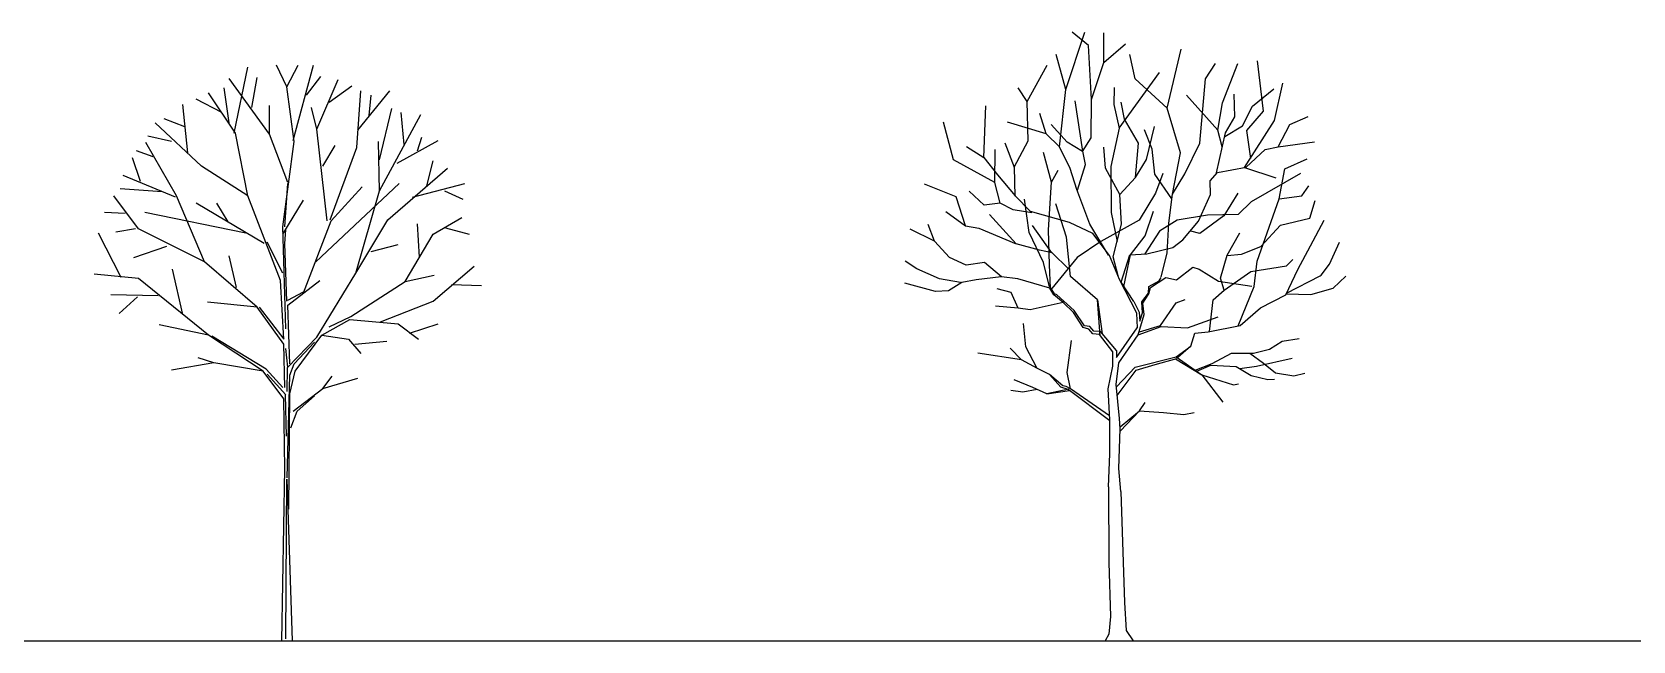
# Model space of a CAD drawing. Header units: millimetres. Extents: x -10794 to 121495, y 177957 to 264658.
# Drawn here: x 70018 to 95065, y 231362 to 240891 of the extents above; entities that cross this region are included whole.
import ezdxf

# ---------------------------------------------------------------- set-up
doc = ezdxf.new("R2010")
doc.units = ezdxf.units.MM
doc.layers.add('www.cad-blocks.net', color=7, linetype='Continuous')

# ---------------------------------------------------------------- blocks, each defined once
blk = doc.blocks.new('A$C2D1A13FC')
for p, q in [((2739, 7930), (2111, 8800)), ((2191, 7946), (2401, 8977)), ((2465, 8349), (2546, 8816)), ((3013, 8671), (2852, 9010)), ((3013, 8671), (3190, 9010)), ((3110, 7833), (3432, 9010)), ((3319, 8542), (3545, 8833)), ((3480, 8011), (3818, 8784)), ((2208, 7946), (1789, 8575)), ((2111, 8107), (2030, 8655)), ((3126, 7817), (3013, 8671)), ((3674, 8429), (4028, 8688)), ((4109, 7720), (4173, 8607)), ((4125, 7994), (4624, 8607)), ((4302, 8220), (4334, 8542)), ((1466, 7640), (1386, 8397)), ((1998, 8268), (1595, 8478)), ((2739, 7930), (2739, 8381)), ((3480, 8011), (3400, 8349)), ((4463, 7527), (4657, 8333)), ((4850, 7769), (4802, 8268)), ((1676, 7430), (951, 8107)), ((1418, 8043), (1096, 8172)), ((4463, 7043), (5108, 8236)), ((1289, 6963), (806, 7801)), ((1209, 7817), (838, 7898)), ((2401, 6963), (2208, 7946)), ((3029, 7172), (2739, 7930)), ((2949, 6480), (3126, 7817)), ((3642, 6576), (3480, 8011)), ((4463, 7043), (4447, 7817)), ((4737, 7479), (5381, 7833)), ((5059, 7672), (5124, 7882)), ((725, 7189), (596, 7559)), ((919, 7576), (661, 7672)), ((3577, 7430), (3770, 7753)), ((3690, 6592), (4109, 7720)), ((1273, 6947), (451, 7285)), ((2401, 6963), (1676, 7430)), ((4592, 6592), (5526, 7398)), ((5204, 7124), (5301, 7511)), ((1063, 7028), (403, 7076)), ((2981, 6480), (3029, 7156)), ((3464, 5931), (4769, 7156)), ((3706, 6576), (4189, 7108)), ((4092, 5754), (4463, 7043)), ((4979, 6947), (5800, 7156)), ((5478, 7043), (5768, 6915)), ((693, 6447), (307, 6963)), ((1724, 5931), (1289, 6963)), ((2658, 6221), (1595, 6850)), ((2095, 6560), (1917, 6850)), ((2916, 5641), (2401, 6963)), ((2949, 6367), (3271, 6898)), ((483, 6689), (161, 6705)), ((2369, 6383), (790, 6705)), ((3271, 5448), (3706, 6576)), ((4092, 5754), (4592, 6592)), ((5089, 6005), (5059, 6528)), ((5301, 6367), (5752, 6624)), ((419, 5690), (65, 6383)), ((645, 6447), (339, 6399)), ((1724, 5931), (693, 6447)), ((2997, 4884), (2949, 6480)), ((2981, 6221), (2997, 6431)), ((4866, 5625), (5301, 6367)), ((5494, 6463), (5865, 6367)), ((1128, 6173), (613, 5996)), ((2224, 5529), (2111, 6028)), ((2949, 5754), (2707, 6238)), ((3013, 5319), (2981, 6221)), ((4334, 6093), (4753, 6205)), ((1386, 5109), (1225, 5818)), ((2546, 5222), (1724, 5931)), ((5301, 5319), (5945, 5867)), ((693, 5673), (0, 5738)), ((1789, 4787), (693, 5673)), ((2965, 4722), (2916, 5641)), ((3029, 5255), (3529, 5641)), ((3480, 4755), (4092, 5754)), ((4012, 5077), (4866, 5625)), ((4866, 5625), (5317, 5722)), ((5591, 5577), (6058, 5561)), ((999, 5400), (258, 5416)), ((677, 5383), (387, 5126)), ((2546, 5222), (1772, 5303)), ((3029, 5335), (3271, 5464)), ((4479, 4996), (5301, 5319)), ((2965, 4642), (2546, 5222)), ((2578, 5222), (2965, 4722)), ((3062, 4336), (3029, 5255)), ((3561, 4787), (3996, 5029)), ((3674, 4916), (4012, 5077)), ((3996, 5029), (4753, 4964)), ((1789, 4787), (1015, 4948)), ((2643, 4223), (1789, 4787)), ((2691, 4255), (1837, 4771)), ((3142, 4223), (3561, 4787)), ((3561, 4787), (3980, 4722)), ((4753, 4964), (5075, 4722)), ((4930, 4819), (5381, 4964)), ((2981, 3965), (2965, 4642)), ((3029, 4287), (2997, 4578)), ((3029, 4287), (3480, 4755)), ((3126, 4336), (3448, 4674)), ((3980, 4722), (4173, 4497)), ((4077, 4642), (4576, 4690)), ((1869, 4352), (1209, 4239)), ((1869, 4352), (1628, 4432)), ((2643, 4223), (1869, 4352)), ((3016, 3905), (3024, 4281)), ((3062, 4158), (3126, 4336)), ((2965, 3788), (2643, 4223)), ((2949, 3965), (2691, 4255)), ((2997, 3852), (2707, 4175)), ((3016, 2551), (3062, 4158)), ((3062, 3869), (3142, 4223)), ((3577, 3949), (3722, 4143)), ((3577, 3949), (4125, 4110)), ((2981, 2692), (2965, 3788)), ((3009, 3205), (2994, 3852)), ((3045, 2063), (3062, 3869)), ((3110, 3595), (3577, 3949)), ((3174, 3595), (3448, 3836)), ((3077, 3336), (3174, 3595)), ((2932, 0), (2981, 2692)), ((2997, 32), (3013, 2531)), ((3013, 2531), (3094, 0))]:
    blk.add_line(p, q)
blk = doc.blocks.new('A$C665B5500')
for p, q in [((2522, 8627), (2818, 9529)), ((2874, 9317), (2620, 9529)), ((2919, 8472), (2874, 9317)), ((3113, 9050), (3113, 9515)), ((3113, 9050), (3451, 9346)), ((2522, 8627), (2367, 9177)), ((2919, 8472), (3113, 9050)), ((3606, 8796), (3522, 9177)), ((4106, 8336), (4324, 9261)), ((4705, 8796), (4859, 9036)), ((4971, 8422), (5211, 9036)), ((5612, 8291), (5521, 9078)), ((1916, 8444), (2226, 9008)), ((3353, 8025), (3986, 8895)), ((4106, 8336), (3606, 8796)), ((4616, 7791), (4705, 8796)), ((1916, 8444), (1775, 8656)), ((2419, 7734), (2522, 8627)), ((3276, 8660), (3271, 8393)), ((4898, 7995), (4409, 8543)), ((5162, 8204), (5155, 8554)), ((5439, 8370), (5775, 8641)), ((5786, 8142), (5916, 8726)), ((1238, 7567), (1269, 8374)), ((1930, 7825), (1916, 8444)), ((2788, 7666), (2665, 8450)), ((2915, 7874), (2919, 8472)), ((3271, 8393), (3353, 8025)), ((3437, 8166), (3386, 8431)), ((4312, 7637), (4106, 8336)), ((4898, 7995), (4971, 8422)), ((5285, 8060), (5439, 8370)), ((5352, 7986), (5612, 8291)), ((762, 7529), (607, 8120)), ((2211, 7936), (1606, 8120)), ((2211, 7936), (2111, 8256)), ((2539, 7804), (2293, 8080)), ((3353, 8025), (3226, 7424)), ((3658, 7791), (3437, 8166)), ((3781, 7535), (3905, 8051)), ((5006, 7896), (5285, 8060)), ((5018, 7949), (5162, 8204)), ((5316, 7409), (5786, 8142)), ((5844, 7734), (6027, 8084)), ((6027, 8084), (6310, 8205)), ((1565, 7795), (1710, 7414)), ((1710, 7414), (1930, 7825)), ((2419, 7734), (2211, 7936)), ((2780, 7658), (2539, 7804)), ((2780, 7658), (2915, 7874)), ((3609, 7252), (3658, 7791)), ((3871, 7698), (3753, 7997)), ((4380, 7308), (4616, 7791)), ((4876, 7325), (5018, 7949)), ((4968, 7731), (4898, 7995)), ((5412, 7548), (5352, 7986)), ((5844, 7734), (6408, 7811)), ((1407, 7173), (762, 7529)), ((965, 7735), (1238, 7567)), ((1238, 7567), (1452, 7293)), ((1407, 7173), (1415, 7688)), ((2296, 7181), (2171, 7645)), ((2589, 7395), (2419, 7734)), ((2829, 7457), (2788, 7666)), ((3143, 7401), (3114, 7725)), ((3609, 7252), (3781, 7535)), ((3913, 7306), (3871, 7698)), ((4191, 6989), (4312, 7637)), ((5343, 7414), (5636, 7690)), ((5636, 7690), (5844, 7734)), ((5944, 7388), (6296, 7543)), ((1452, 7293), (1725, 6966)), ((1710, 7414), (1723, 6958)), ((2296, 7181), (2400, 7365)), ((2694, 7065), (2589, 7395)), ((2704, 7054), (2829, 7457)), ((3367, 6987), (3143, 7401)), ((3226, 7424), (3229, 6703)), ((4181, 6917), (3913, 7306)), ((4035, 7317), (3922, 7007)), ((4191, 6989), (4380, 7308)), ((4780, 7199), (4895, 7333)), ((4895, 7333), (5343, 7414)), ((5316, 7409), (5803, 7247)), ((5427, 6878), (6197, 7318)), ((5860, 6920), (5944, 7388)), ((804, 6952), (311, 7149)), ((1240, 6817), (1010, 7038)), ((1493, 6853), (1407, 7173)), ((2250, 6436), (2296, 7181)), ((2896, 6524), (2694, 7065)), ((3367, 6987), (3609, 7252)), ((4781, 6986), (4780, 7199)), ((6211, 6966), (6324, 7121)), ((951, 6497), (804, 6952)), ((1493, 6853), (1240, 6817)), ((1697, 6744), (1493, 6853)), ((1725, 6966), (1967, 6719)), ((1946, 6390), (1875, 6913)), ((2528, 6317), (2363, 6839)), ((3392, 6520), (3367, 6987)), ((3922, 7007), (3669, 6585)), ((4129, 6538), (4191, 6989)), ((4596, 6569), (4781, 6986)), ((5213, 7009), (4993, 6653)), ((5427, 6878), (5214, 6675)), ((5516, 5945), (5860, 6920)), ((5860, 6920), (6211, 6966)), ((6338, 6614), (6423, 6895)), ((465, 6257), (367, 6515)), ((642, 6718), (951, 6497)), ((1744, 6216), (1328, 6673)), ((1987, 6698), (1697, 6744)), ((2578, 6547), (1967, 6719)), ((2941, 6374), (2578, 6547)), ((3185, 6036), (2896, 6524)), ((3669, 6585), (3070, 6249)), ((3229, 6703), (3323, 6250)), ((3260, 6012), (3392, 6520)), ((3761, 6342), (3893, 6725)), ((4262, 6587), (3985, 6412)), ((4103, 6066), (4129, 6538)), ((4734, 6663), (4262, 6587)), ((4351, 6275), (4596, 6569)), ((4993, 6653), (4615, 6374)), ((5214, 6675), (4734, 6663)), ((5877, 6504), (6338, 6614)), ((6350, 6182), (6563, 6583)), ((465, 6257), (86, 6445)), ((951, 6497), (1157, 6460)), ((1157, 6460), (1744, 6216)), ((2172, 5921), (1946, 6390)), ((2299, 6073), (1996, 6499)), ((2262, 5884), (2250, 6436)), ((2594, 5703), (2528, 6317)), ((3204, 6031), (2941, 6374)), ((3533, 6041), (3761, 6342)), ((3985, 6412), (3757, 6058)), ((4194, 6159), (4351, 6275)), ((4615, 6374), (4476, 6414)), ((5043, 6037), (5242, 6387)), ((5571, 6174), (5877, 6504)), ((701, 5999), (465, 6257)), ((2107, 6113), (1744, 6216)), ((2304, 6073), (2107, 6113)), ((2564, 5821), (2304, 6073)), ((3070, 6249), (2697, 6000)), ((3360, 5655), (3204, 6031)), ((3341, 5714), (3260, 6012)), ((3384, 5615), (3522, 6042)), ((3428, 5549), (3533, 6041)), ((3522, 6042), (3786, 6059)), ((3786, 6059), (4194, 6159)), ((4011, 5697), (4103, 6066)), ((4940, 5679), (5043, 6037)), ((5044, 6030), (5267, 6053)), ((5267, 6053), (5571, 6174)), ((6149, 5813), (6350, 6182)), ((6645, 5897), (6801, 6242)), ((189, 5824), (4, 5943)), ((542, 5665), (189, 5824)), ((960, 5880), (701, 5999)), ((1248, 5921), (960, 5880)), ((1515, 5699), (1248, 5921)), ((2266, 5542), (2172, 5921)), ((2282, 5523), (2262, 5884)), ((2697, 6000), (2301, 5513)), ((4254, 5652), (4507, 5848)), ((4507, 5848), (4606, 5819)), ((4606, 5819), (4911, 5630)), ((4997, 5492), (5415, 5783)), ((5415, 5783), (5974, 5872)), ((5464, 5547), (5516, 5945)), ((5960, 5415), (6149, 5813)), ((5974, 5872), (6070, 5967)), ((6515, 5724), (6645, 5897)), ((483, 5467), (0, 5599)), ((870, 5607), (542, 5665)), ((892, 5611), (686, 5478)), ((1115, 5653), (892, 5611)), ((1510, 5700), (1115, 5653)), ((1769, 5666), (1515, 5699)), ((2272, 5523), (1769, 5666)), ((2333, 5417), (2272, 5523)), ((2341, 5430), (2275, 5541)), ((3014, 5336), (2594, 5703)), ((3631, 5130), (3360, 5655)), ((3585, 5314), (3384, 5615)), ((3812, 5445), (3820, 5548)), ((3817, 5432), (3843, 5531)), ((3820, 5548), (3981, 5636)), ((3843, 5531), (4086, 5687)), ((3981, 5636), (4011, 5688)), ((4086, 5687), (4254, 5652)), ((4911, 5630), (5429, 5552)), ((4997, 5492), (4940, 5679)), ((5217, 4929), (5464, 5547)), ((5974, 5444), (6501, 5715)), ((6353, 5421), (6705, 5521)), ((6501, 5715), (6515, 5724)), ((6705, 5521), (6899, 5706)), ((686, 5478), (483, 5467)), ((1663, 5455), (1445, 5510)), ((1772, 5210), (1663, 5455)), ((2478, 5295), (1963, 5182)), ((2478, 5295), (2333, 5417)), ((2378, 5416), (2341, 5430)), ((2650, 5173), (2378, 5416)), ((2641, 5140), (2478, 5295)), ((3059, 4773), (3014, 5336)), ((3014, 5336), (3091, 4805)), ((3585, 5314), (3665, 5144)), ((3709, 5305), (3812, 5445)), ((3717, 5136), (3709, 5305)), ((3724, 5288), (3817, 5432)), ((3743, 5109), (3724, 5288)), ((4003, 4938), (4246, 5291)), ((4246, 5291), (4386, 5342)), ((4767, 4844), (4826, 5337)), ((4826, 5337), (4997, 5492)), ((5563, 5213), (5960, 5415)), ((5966, 5434), (6353, 5421)), ((1772, 5210), (1418, 5237)), ((1963, 5182), (1772, 5210)), ((2791, 4903), (2641, 5140)), ((2812, 4930), (2650, 5173)), ((3640, 4900), (3631, 5130)), ((3651, 4791), (3743, 5109)), ((3665, 5144), (3680, 5004)), ((3680, 5004), (3717, 5136)), ((4423, 4901), (4901, 5070)), ((5245, 4935), (5563, 5213)), ((1893, 4601), (1857, 4970)), ((2879, 4879), (2791, 4903)), ((2893, 4923), (2812, 4930)), ((2941, 4808), (2879, 4879)), ((2959, 4849), (2893, 4923)), ((3045, 4795), (2941, 4808)), ((3062, 4842), (2959, 4849)), ((3254, 4526), (3045, 4795)), ((3313, 4547), (3062, 4842)), ((3313, 4437), (3637, 4900)), ((3348, 4352), (3651, 4791)), ((3651, 4791), (4011, 4923)), ((3672, 4835), (4003, 4938)), ((4011, 4923), (4423, 4901)), ((4476, 4615), (4539, 4817)), ((4539, 4817), (4745, 4840)), ((4745, 4840), (5245, 4935)), ((1829, 4398), (1650, 4582)), ((2066, 4272), (1893, 4601)), ((2541, 4201), (2607, 4702)), ((3255, 4299), (3254, 4526)), ((3313, 4547), (3313, 4437)), ((4247, 4446), (4476, 4615)), ((4476, 4615), (4270, 4437)), ((5456, 4503), (5704, 4568)), ((5704, 4568), (5907, 4694)), ((5907, 4694), (6171, 4735)), ((1829, 4398), (1143, 4503)), ((2078, 4266), (1829, 4398)), ((2262, 4170), (2078, 4266)), ((3181, 3946), (3255, 4299)), ((3306, 4016), (3348, 4352)), ((3315, 3976), (3607, 4284)), ((3607, 4284), (4247, 4446)), ((3622, 4238), (3917, 4326)), ((3917, 4326), (4255, 4422)), ((4238, 4417), (4646, 4167)), ((4247, 4446), (4646, 4167)), ((4542, 4238), (4808, 4340)), ((4569, 4220), (4787, 4317)), ((4787, 4317), (5187, 4294)), ((4808, 4340), (5112, 4502)), ((5112, 4502), (5456, 4503)), ((5187, 4294), (5422, 4156)), ((5505, 4295), (5243, 4261)), ((5400, 4503), (5614, 4349)), ((6062, 4422), (5505, 4295)), ((5614, 4349), (5799, 4197)), ((2004, 3967), (1710, 4086)), ((2442, 3973), (2262, 4170)), ((2475, 3995), (2262, 4170)), ((2592, 3944), (2541, 4201)), ((3362, 3480), (3306, 4016)), ((3324, 3840), (3622, 4238)), ((4646, 4167), (5145, 4010)), ((4646, 4167), (4976, 3738)), ((5145, 4010), (5219, 4025)), ((5422, 4156), (5682, 4093)), ((5682, 4093), (5786, 4099)), ((5799, 4197), (6087, 4148)), ((6087, 4148), (6260, 4193)), ((1849, 3892), (1658, 3922)), ((2073, 3936), (1849, 3892)), ((2223, 3868), (2004, 3967)), ((2565, 3939), (2223, 3868)), ((2223, 3868), (2580, 3918)), ((2559, 3934), (2442, 3973)), ((2526, 3981), (2475, 3995)), ((2592, 3944), (2526, 3981)), ((3207, 3443), (2559, 3934)), ((2865, 3760), (2592, 3944)), ((3204, 3524), (2865, 3760)), ((3207, 3463), (3181, 3946)), ((3370, 3349), (3672, 3599)), ((3371, 3283), (3672, 3599)), ((3672, 3599), (3761, 3732)), ((3672, 3599), (4048, 3577)), ((4048, 3577), (4364, 3546)), ((4364, 3546), (4527, 3573)), ((3206, 2927), (3207, 3463)), ((3350, 2700), (3372, 3318)), ((3372, 3318), (3362, 3480)), ((3186, 2414), (3206, 2927)), ((3378, 2340), (3350, 2700)), ((3186, 2414), (3191, 1227)), ((3378, 2340), (3436, 600)), ((3191, 1227), (3218, 382)), ((3436, 600), (3464, 164)), ((3218, 382), (3191, 109)), ((3191, 109), (3136, 0)), ((3464, 164), (3573, 0))]:
    blk.add_line(p, q)
blk = doc.blocks.new('FORMAT')
at = {"layer": 'www.cad-blocks.net', "color": 155, "true_color": 0x546d8e}
blk.add_line((-3336, 231362), (121495, 231362), dxfattribs=at)

msp = doc.modelspace()

# ---------------------------------------------------------------- block references
for name, p in [('A$C665B5500', (83672, 231362)), ('A$C2D1A13FC', (70992, 231362))]:
    msp.add_blockref(name, p)
at = {"layer": 'www.cad-blocks.net'}
msp.add_blockref('FORMAT', (0, 0), dxfattribs=at)

doc.saveas('drawing.dxf')
